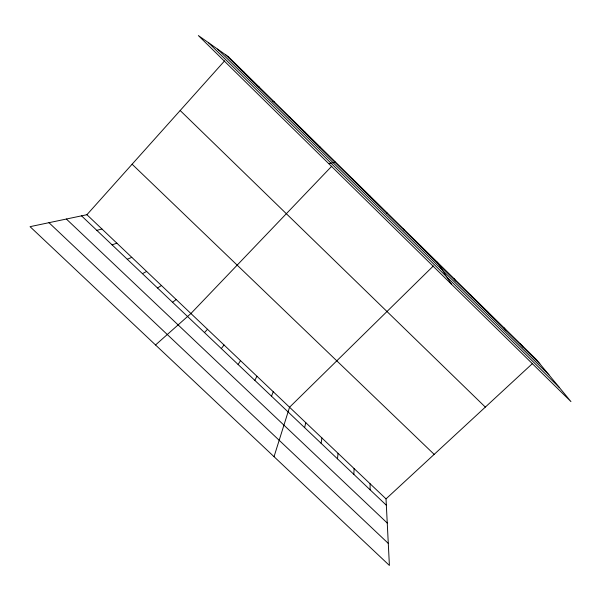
<?xml version="1.0" encoding="UTF-8"?>
<svg xmlns="http://www.w3.org/2000/svg" width="601" height="601" viewBox="0 0 601 601"><rect width="100%" height="100%" fill="white"/><g stroke="black" fill="none" stroke-linecap="round" stroke-linejoin="round"><path stroke-width="0.9" d="M353.839 474.362L354.102 468.562M337.492 458.841L338.055 453.312M321.084 443.268L321.948 438.009M304.617 427.627L305.781 422.653M274.033 456.677L289.554 407.238L433.344 265.965M271.487 396.179L273.267 391.762M254.832 380.365L256.92 376.226M238.109 364.491L240.513 360.638M352.404 179.466L352.719 179M221.318 348.557L224.038 344.989M86.92 214.715L386.022 498.883L389.403 565.443L30.05 226.667L86.92 214.715L224.594 60.881M204.475 332.556L207.51 329.28M331.782 166.184L190.915 313.519L155.539 344.974M386.022 498.883L532.569 363.447M172.562 302.265L176.206 299.546M157.522 287.984L161.451 285.52M142.429 273.658L146.644 271.457M127.284 259.279L131.784 257.341M112.086 244.847L116.879 243.18M96.836 230.371L101.922 228.973M328.664 163.585L335.606 162.18M319.492 147.102L320.446 147.268M303.971 131.844L305.225 132.303M288.39 116.526L289.96 117.285M272.756 101.156L274.634 102.223M257.07 85.733L259.256 87.1M241.324 70.249L243.826 71.925M48.966 222.693L388.284 543.402M66.365 219.034L387.247 523.035M81.533 215.849L386.345 505.223M132.107 164.216L434.177 454.379M180.165 110.516L485.33 407.095M225.525 54.714L539.796 363.718M217.57 49.109L548.961 374.859M208.389 42.633L559.486 387.66M520.158 343.652L523.095 347.295M503.706 327.47L506.327 330.813M487.186 311.228L489.499 314.263M470.606 294.926L472.596 297.645M453.965 278.563L455.633 280.96M437.25 262.126L451.516 284.273M420.475 245.636L421.496 247.402M403.639 229.071L404.323 230.521M386.728 212.446L387.089 213.573M369.758 195.761L369.78 196.55M370.096 483.752L370.118 489.823M228.335 56.697L198.345 35.557L570.95 401.596L536.543 359.766L228.335 56.697"/></g></svg>
